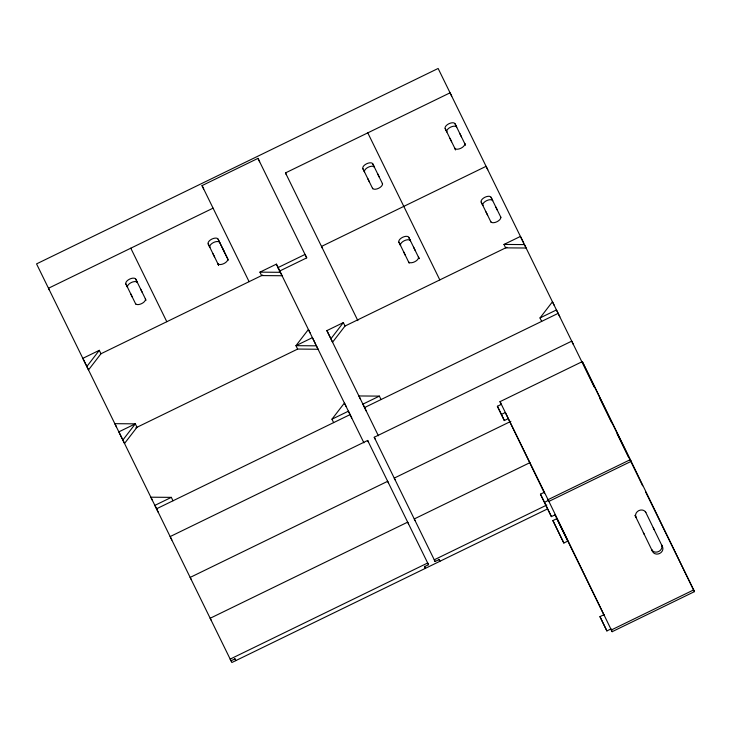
<?xml version="1.0" encoding="UTF-8"?>
<svg xmlns="http://www.w3.org/2000/svg" width="731" height="731" viewBox="0 0 731 731"><rect width="100%" height="100%" fill="white"/><g stroke="black" fill="none" stroke-linecap="round" stroke-linejoin="round"><path stroke-width="1.1" d="M99.306 350.323L86.852 366.505L88.515 369.932L100.969 353.749L99.306 350.323L82.85 358.336L86.176 365.189M343.351 322.599L330.896 338.782L332.559 342.209L345.023 326.035L343.351 322.599L326.894 330.613L330.229 337.475M333.638 422.619L331.965 419.192L344.429 403.009L346.092 406.445M541.671 321.375L540.008 317.948L552.462 301.775L554.125 305.202M203.693 189.037L202.03 185.61L257.988 158.371L306.718 257.869L279.251 271.238M213.077 208.152L48.493 288.242L49.324 289.96M286.324 174.618L285.492 172.909L450.077 92.819L451.74 96.245M259.934 272.151L280.393 272.316L282.065 275.742L261.607 275.578L259.934 272.151L276.391 264.147L363.91 442.84M100.768 353.85L262.703 275.048M277.579 267.802L305.055 254.434L306.718 257.869M503.988 244.437L524.447 244.593L526.11 248.019L505.651 247.864L503.988 244.437L520.445 236.424L523.78 243.277M135.893 427.809L297.691 349.062L318.076 349.263L316.413 345.827L295.954 345.672L297.618 349.098M344.95 326.072L506.875 247.27M173.009 500.79L171.337 497.363L154.881 505.368L158.216 512.23M331.965 419.192L348.431 411.178L351.757 418.041M381.034 399.546L379.371 396.12L362.914 404.133L366.24 410.986M540.008 317.948L556.465 309.944L559.791 316.797M156.544 508.794L350.094 414.605M364.577 407.56L558.128 313.371M424.4 566.297L425.396 568.343L424.565 566.626L428.512 564.707L367.656 440.455L170.159 536.572L171.822 539.999M375.067 438.975L374.235 437.257L571.733 341.139L573.396 344.575M500.031 401.648L582.324 361.607L631.182 461.343L548.89 501.393L500.031 401.648L500.863 403.366M504.335 420.553L501.393 414.44L505.349 412.512L508.283 418.635L504.335 420.553L497.391 406.272L501.347 404.344M510.905 421.33L394.247 478.101L395.078 479.81M529.893 462.668L414.258 518.946L415.089 520.655M555.341 514.697L551.393 516.625L540.456 494.165L544.403 492.246M630.341 459.635L548.058 499.675L612.158 631.694L694.45 591.644L630.213 459.388M540.456 494.165L544.458 502.334L548.405 500.415M546.834 505.011L434.269 559.791L435.1 561.499L439.048 559.58L439.879 561.298L438.883 559.252M547.492 508.922L231.855 662.533L36.55 263.891L438.134 68.467L594.248 387.092M552.892 520.573L556.848 518.644L567.786 541.104L563.839 543.023L552.892 520.573L563.839 543.023M610.842 628.998L606.894 630.926L602.892 622.757L599.959 616.635L603.907 614.707M611.326 629.985L693.618 589.935M379.371 396.12L358.912 395.964L360.575 399.391M171.337 497.363L150.878 497.199L152.541 500.625M599.584 398.002L606.748 412.622M607.086 413.317L611.756 422.829M617.092 433.739L628.596 457.222M629.766 459.589L630.762 461.636M645.72 492.155L694.45 591.644M653.212 527.681L654.172 529.646M662.496 546.788L661.537 544.833A5.492 4.761 -26.1 0 1 658.677 551.521A5.492 4.761 -26.1 0 1 651.659 549.639L652.619 551.594A5.492 4.761 -26.1 0 0 659.636 553.477A5.492 4.761 -26.1 0 0 662.496 546.788L645.372 511.545M455.047 123.777L456.72 127.203A5.492 2.732 -25.9 0 0 450.579 127.157A5.492 2.732 -25.9 0 0 446.842 132.009L445.179 128.583A5.492 2.732 -25.9 0 1 448.916 123.731A5.492 2.732 -25.9 0 1 455.047 123.777L465.364 144.848M491.068 197.297L492.731 200.723A5.492 2.732 -25.9 0 0 486.599 200.678A5.492 2.732 -25.9 0 0 482.862 205.53L481.199 202.103A5.492 2.732 -25.9 0 1 484.936 197.251A5.492 2.732 -25.9 0 1 491.068 197.297L500.899 217.39M643.335 532.488L644.294 534.452M445.179 128.583L455.486 149.654M481.199 202.103L491.022 222.197M367.784 132.859L439.815 279.9M604.153 615.356L554.866 514.56M610.659 628.633L612.158 631.694M497.391 406.272L501.393 414.44M372.755 163.826L374.427 167.253A5.492 2.732 -25.9 0 0 368.287 167.207A5.492 2.732 -25.9 0 0 364.55 172.059L362.887 168.633A5.492 2.732 -25.9 0 1 366.624 163.771A5.492 2.732 -25.9 0 1 372.755 163.826L382.587 183.92M408.775 237.337L410.447 240.773A5.492 2.732 -25.9 0 0 404.307 240.718A5.492 2.732 -25.9 0 0 400.57 245.579L398.907 242.144A5.492 2.732 -25.9 0 1 402.644 237.292A5.492 2.732 -25.9 0 1 408.775 237.337L419.091 258.418M362.887 168.633L372.709 188.726M398.907 242.144L409.214 263.224M285.492 172.909L357.861 320.635M326.894 330.613L378.393 435.786M374.235 437.257L435.1 561.499M202.03 185.61L249.097 281.673M228.364 260.181L219.72 242.537A5.492 2.732 -25.9 0 0 213.58 242.491A5.492 2.732 -25.9 0 0 209.843 247.343L208.18 243.916A5.492 2.732 -25.9 0 1 211.917 239.064A5.492 2.732 -25.9 0 1 218.057 239.11L227.661 258.719A5.492 2.732 -25.9 0 1 223.924 263.571A5.492 2.732 -25.9 0 1 217.783 263.525L218.615 265.234M208.18 243.916L218.487 264.988M130.785 248.193L166.805 321.713M135.765 279.16L137.428 282.586A5.492 2.732 -25.9 0 0 131.288 282.541A5.492 2.732 -25.9 0 0 127.55 287.393L125.887 283.966A5.492 2.732 -25.9 0 1 129.625 279.114A5.492 2.732 -25.9 0 1 135.765 279.16L146.072 300.231M125.887 283.966L135.719 304.059M234.797 658.567L235.802 660.614L234.971 658.896L231.014 660.815L230.183 659.106L427.681 562.989L428.512 564.707M582.324 361.607L630.204 460.192M631.218 462.312L642.622 485.786M487.76 169.766L486.088 166.33L321.512 246.429L322.344 248.138M495.874 207.101L497.537 210.528M465.492 145.094L464.651 143.377A5.492 2.732 -25.9 0 1 460.923 148.238A5.492 2.732 -25.9 0 1 454.783 148.183L455.614 149.901M459.854 133.581L461.517 137.008M652.619 551.594L635.011 515.346L635.97 517.301A5.492 4.761 -26.1 0 1 638.821 510.613A5.492 4.761 -26.1 0 1 645.848 512.504M485.996 211.899L487.659 215.334M449.976 138.387L451.639 141.814M508.283 418.635L544.467 493.169M544.458 502.334L551.393 516.625M599.959 616.635L606.894 630.926M419.219 258.664L418.388 256.946A5.492 2.732 -25.9 0 1 414.651 261.799A5.492 2.732 -25.9 0 1 408.51 261.753M413.582 247.142L415.245 250.569M377.561 173.622L379.225 177.057M403.704 251.948L405.376 255.375M367.684 178.428L369.356 181.864M257.988 158.371L259.651 161.807M408.51 523.862L407.67 522.144L210.172 618.262L211.012 619.97M388.499 483.017L387.668 481.3L190.161 577.417L191.001 579.126M367.656 440.455L368.488 442.173M310.072 332.925L308.409 329.498L295.954 345.672L312.411 337.658L315.746 344.52M276.391 264.147L279.726 271M222.854 248.915L224.518 252.341M218.057 239.11L219.72 242.537M212.977 253.721L214.649 257.148M140.562 288.964L142.234 292.391M130.694 293.771L132.357 297.197M116.531 427.114L114.858 423.678L135.326 423.843L136.989 427.269L124.535 443.452L122.863 440.016L135.326 423.843L118.861 431.847L122.196 438.71M145.368 298.76A5.492 2.732 -25.9 0 1 141.631 303.621A5.492 2.732 -25.9 0 1 135.491 303.566M382.368 183.426A5.492 2.732 -25.9 0 1 378.631 188.278A5.492 2.732 -25.9 0 1 372.49 188.232M500.671 216.897A5.492 2.732 -25.9 0 1 496.934 221.749A5.492 2.732 -25.9 0 1 490.803 221.703"/></g></svg>
